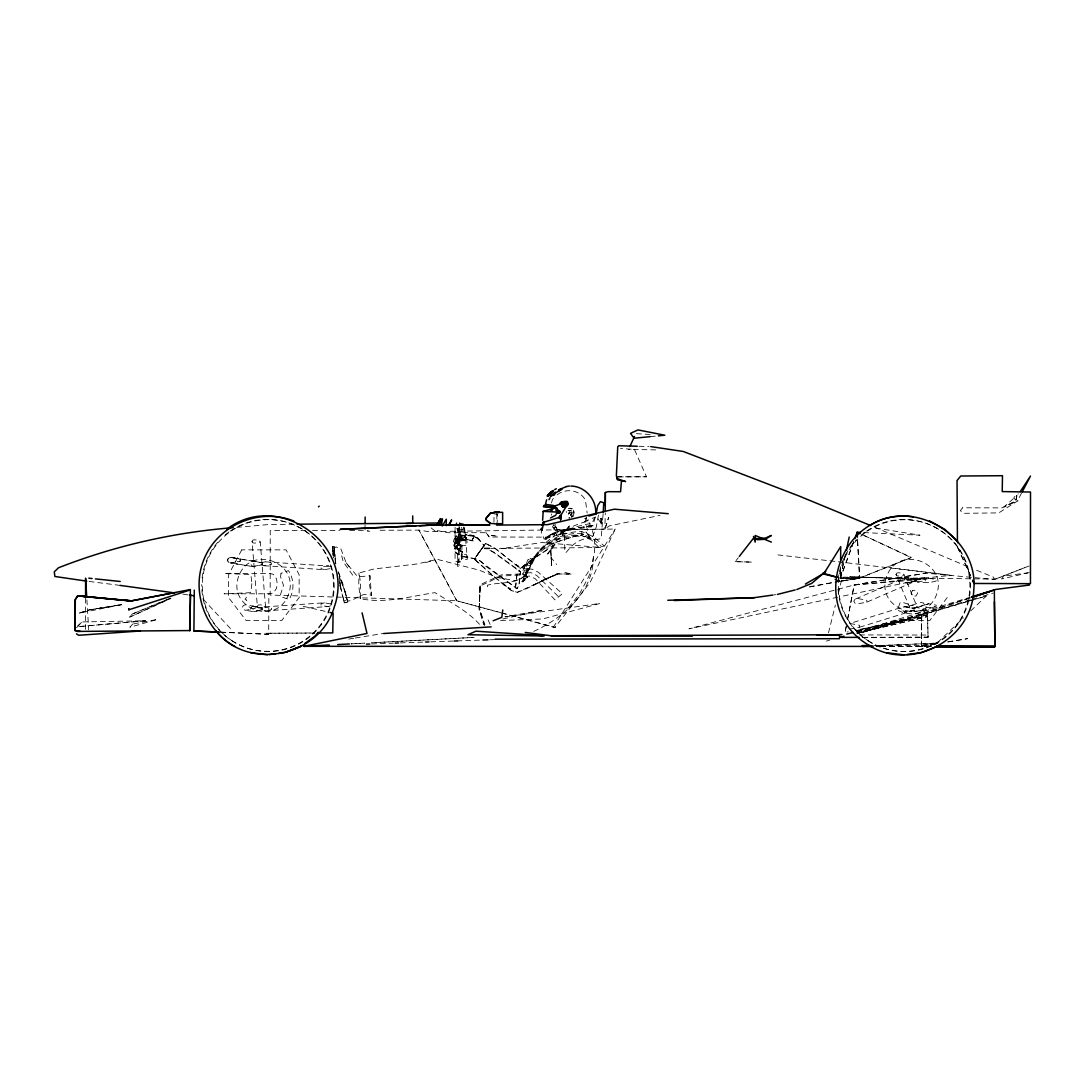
<?xml version="1.0" encoding="UTF-8"?>
<svg xmlns="http://www.w3.org/2000/svg" width="1085" height="1085" viewBox="0 0 1085 1085"><rect width="100%" height="100%" fill="white"/><g stroke="black" fill="none" stroke-linecap="round" stroke-linejoin="round"><path stroke-width="0.75" stroke-dasharray="5 3.75" d="M240.205 559.195L240.205 561.108L230.481 562.952L252.561 566.546L262.272 564.702L262.272 562.803L230.793 557.351L228.772 558.097L227.457 560.145L228.772 562.193M455.076 535.895L455.076 531.284M457.45 529.209L457.45 530.05L458.914 530.172M461.912 556.185L461.912 552.129M968.973 598.269L921.436 613.744L921.423 646.334L931.432 646.348M220.865 632.216L268.714 634.291L268.849 593.617M493.973 522.265L494.014 514.073L497.445 514.059L497.228 522.224M515.483 588.056L516.799 574.765L518.861 570.927L520.474 571.51L519.159 584.829L517.097 588.667L477.712 559.345L461.762 556.035L455.063 551.885L454.547 548.25L457.07 547.41L458.996 551.004L459.66 550.665M970.302 599.829L921.707 614.205L921.463 646.565L931.472 646.565M365.075 524.909L365.008 531.23L369.768 531.23M333.163 555.371L332.81 546.637L334.234 546.826L335.645 562.478M479.516 624.282C467.025 610.543 450.234 602.256 434.99 592.641C410.428 596.33 385.039 603.843 360.234 598.676L360.478 582.13L358.972 572.989L373.81 569.015L417.589 563.888L437.296 559.372L479.014 570.1L497.662 577.586L515.443 580.651C529.561 578.088 531.053 560.186 539.964 551.343C550.285 537.658 568.445 537.631 583.621 534.2C561.786 539.489 536.153 545.741 528.463 569.951C521.6 585.859 501.012 581.167 487.463 585.235L487.287 589.318M601.958 518.616L601.388 523.865L600.222 523.906L600.114 524.855L601.524 523.838L601.958 518.616C600.344 519.349 601.497 516.446 601.198 518.562M541.13 529.629L542.405 527.486L540.913 529.778L542.066 527.446L541.239 532.192L544.222 539.191L553.35 533.25L560.416 530.741M600.48 523.011L600.724 518.372L600.48 523.011L602.107 519.417L599.422 516.148M334.411 550.868L334.234 546.826L334.858 558.26M486.094 532.708L489.186 536.994L553.364 537.156L556.388 529.982L604.847 529.073L605.281 513.368M515.511 587.772L517.016 574.562L518.969 570.981L520.407 571.822L518.901 585.059L516.962 588.612L484.466 565.366C477.82 553.947 461.654 561.393 454.412 551.099L454.71 548.061L457.111 547.003L458.67 550.027L457.789 549.213L461.464 551.438L454.249 546.352L454.317 543.666L455.673 542.975L461.179 545.09L462.074 546.704M484.561 625.543L479.258 608.292L480.126 584.734L501.094 574.914L523.146 573.775L527.785 577.342L522.997 581.858L521.844 581.641L527.147 576.718M862.928 637.383L928.055 637.207L927.553 613.052L855.712 630.792M559.453 534.783L563.956 533.033L556.632 535.624L556.307 530.646L553.92 529.439L554.327 527.459C557.283 525.967 556.388 529.29 552.373 527.052L553.838 524.814M479.258 608.292L480.126 584.734L479.367 607.858L484.914 624.838M927.472 614.747L857.435 632.772L927.472 614.747L927.553 613.052M859.591 634.915L928.136 635.037L928.055 637.207L862.494 637.356M334.139 549.159L334.207 547.708L336.106 546.989L340.758 548.576L346.183 562.83L356.246 575.05L359.243 576.732L370.161 575.755L371.314 595.38C362.2 591.461 356.68 599.544 348.638 601.049L347.417 600.602L346.454 597.333L347.77 601.985L344.243 602.894L339.062 579.444M457.083 539.611L456.026 542.405L454.479 542.432L456.948 542.771L457.829 541.591L457.043 542.473C459.131 541.917 456.487 538.052 457.545 540.533L456.636 543.178L455.171 543.178L453.327 541.496L454.425 538.621L457.083 539.543L457.002 541.117L455.998 542.473L453.299 541.496L454.357 538.635L464.272 540.005M340.025 581.98L340.704 589.182L339.212 578.536M603.138 513.517L601.171 538.418C595.272 540.845 589.182 538.77 583.798 536.153L586.198 536.668L575.592 536.044L549.471 544.209L546.555 543.829L546.528 541.985C559.507 530.592 575.66 526.279 592.125 523.228L594.756 517.301C599.069 516.067 600.276 526.876 601.931 519.81M533.698 631.402C562.396 618.301 592.898 592.722 593.319 558.463C596.397 545.429 594.39 532.708 588.423 521.275C578.875 522.807 570.235 527.934 561.216 531.257L562.722 535.393L552.672 544.087M541.605 528.815C542.188 527.608 539.096 530.673 542.663 527.825C541.456 532.043 539.136 529.778 542.744 527.513M371.558 592.776L371.314 595.38L369.592 585.29L369.7 575.511M360.545 595.936L360.234 598.676L358.755 585.398L358.972 572.989M542.731 528.49L543.287 524.313M542.839 527.351L542.419 530.307L541.266 530.85M457.45 539.584L457.626 538.377M457.761 539.15L457.965 537.889M1016.862 495.642L1015.899 500.972L1004.005 506.912L1016.862 495.642L1015.899 500.904L1004.005 506.912M598.472 515.131L596.221 527.147L591.705 539.191M595.38 516.826L592.98 525.357L583.242 527.052M845.337 631.389L846.286 626.411M847.548 619.779L854.193 584.978L925.925 573.165L994.294 579.444L993.67 577.234L973.869 569.164M846.286 625.869L845.025 632.419L848.267 631.755M847.548 619.318L854.193 584.951L925.925 573.165M573.49 516.419L573.924 510.52L569.896 507.997M845.391 555.113L839.465 581.221L809.803 586.727M845.242 555.113L839.424 581.424L806.67 587.514M555.33 524.435L554.95 526.116L556.903 528.788L556.605 528.029M593.536 556.822L589.033 575.932L579.444 594.105L566.736 609.811M460.284 536.804L459.742 539.001L460.664 541.076L462.902 541.605L465.004 540.696L465.546 538.499L464.638 536.424L462.318 535.054L460.284 536.804L462.4 535.895L464.638 536.424M461.057 535.597L461.274 538.174L462.617 538.486L463.892 537.943L463.661 535.38M828.479 632.894L835.396 605.023M838.244 593.549L842.313 577.152L995.338 579.119L1029.448 565.841M553.811 525.479L554.15 524.814L553.323 525.683M586.551 517.152C581.452 523.621 595.475 538.797 584.652 538.892C562.857 544.534 565.054 569.666 564.593 533.277L562.654 533.332L566.194 533.305L564.593 533.277M541.401 528.693C544.087 527.107 540.018 528.612 541.008 529.711M551.451 502.952L552.509 499.48L555.764 495.628M459.47 527.513L458.901 529.344L459.782 531.053L462.007 531.447L464.122 530.66L464.705 528.843L463.824 527.134M605.308 528.164L608.671 517.355L604.847 529.073L609.363 525.886L660.06 515.375M553.648 528.761L555.629 527.351M853.705 541.768L840.522 578.129L859.293 578.291L839.465 581.221L834.948 579.024M853.637 541.768L840.183 578.129L859.645 578.346L839.424 581.424L834.853 579.281M592.912 525.384L591.311 526.795L572.365 529.697M551.763 513.951L551.18 515.226M571.442 517.111L572.351 511.808L570.941 510.533L568.12 510.425L573.097 511.347M542.134 528.368L542.405 527.486L541.117 529.277M455.632 543.097L456.161 541.957L457.517 542.012L456.622 543.002L457.341 542.242M529.005 568.96L528.273 568.621L524.706 576.298L525.425 576.637L526.591 574.128L524.787 572.46L526.835 568.079L528.639 569.747L526.835 568.079M529.046 563.332L531.989 562.545L529.046 563.332L530.307 560.633L533.196 558.083L533.915 558.422L532.654 561.121L531.935 560.782L531.04 562.695L531.772 563.034M526.591 574.128L525.52 572.717L527.554 568.337M529.656 563.82L530.918 561.121L533.25 559.846L532.559 559.44M531.04 562.695L534.2 555.927L534.919 556.266C545.104 540.561 563.142 531.406 581.75 531.528L593.834 536.98L604.25 546.013L598.811 547.342L591.678 540.194L581.94 535.542C561.908 533.088 542.541 543.219 532.803 560.823L532.07 560.484M523.702 580.339L524.218 575.511L523.418 575.389L524.516 578.576L523.797 578.237L522.265 581.519L522.997 581.858L523.702 580.339L522.97 580M534.919 556.266L525.547 576.393L522.482 574.969L530.226 558.368L533.277 559.792M524.638 566.926L525.723 564.607L527.039 565.217M525.086 575.484L526.225 574.914M525.859 573.816L526.347 574.67M528.192 568.811L532.382 569.218L538.323 572.256L562.328 593.753L554.95 599.856L535.136 578.644L529.439 576.04L525.425 576.637M532.654 561.121L533.237 559.901M456.093 542.527L456.649 541.334L457.775 541.673M380.103 530.253L418.986 530.117L428.426 531.609L615.236 529.032L590.213 582.333L554.855 627.55L456.758 600.764L270.179 595.055L270.233 530.633L305.726 530.511M564.878 572.405L571.076 574.101L557.31 573.802L517.423 592.369L511.903 590.769L503.779 584.937L474.294 559.182L485.51 543.531L495.045 548.413L519.593 567.618L515.701 564.688L521.125 567.591L556.293 543.165L547.64 553.974L553.309 545.646L550.773 550.909L551.709 565.597L550.773 550.909L551.709 565.57L551.072 557.636L556.646 564.539M453.666 544.941L454.33 546.243L454.357 543.585L456.351 542.731L458.304 544.643L455.673 546.881L457.694 544.806L457.043 543.504L463.458 547.003M571.876 517.165L572.622 515.741L571.876 517.03M1021.555 493.092L1018.571 498.761L1015.045 499.425L1013.905 497.364L1018.313 493.811M857.584 632.663L862.602 632.379L921.707 614.205M485.51 543.531L474.294 559.182M252.046 541.456L252.927 540.032L255.165 539.815L259.613 540.9L260.237 542.012L265.554 607.003L260.481 608.088L258.244 607.871L257.362 606.447L252.046 541.456L252.927 542.88L255.165 543.097L260.237 542.012M257.362 606.447L258.244 605.023L260.481 604.806L264.93 605.891L265.554 607.003M896.007 574.413L896.902 572.989L899.139 572.771L903.574 573.856L917.327 607.478L910.017 608.346L896.007 574.413L896.902 575.837L899.139 576.054L904.212 574.969M909.135 606.922L910.017 605.498L912.254 605.281L916.703 606.366L917.327 607.478M553.187 627.523L615.236 529.032M855.102 599.151L853.786 601.198L855.102 603.246L857.123 603.992L866.834 602.148L915.564 581.072L915.564 579.173L905.839 577.328L855.102 599.151L857.123 598.405L866.834 600.249L866.834 602.148M344.243 602.894L343.226 596.709M76.533 627.727L82.094 621.936L145.431 620.769L78.649 626.615L77.55 625.909L82.094 621.936M547.64 553.974L553.309 545.646M541.523 529.304L541.13 528.707L541.307 529.494M547.003 550.068L534.552 557.622L521.248 567.74L516.026 564.539L519.552 567.889L495.18 548.318L485.673 543.382L474.294 558.992L493.634 576.515L510.669 589.169L503.752 584.679M479.923 551.207L485.673 543.382M480.045 551.166L474.294 558.992M947.205 597.577L929.899 620.417L894.081 620.417M533.861 558.544C543.788 541.849 562.545 532.328 581.845 533.535L592.763 538.58L601.538 546.677M735.237 561.637L752.054 562.125L735.237 561.664L738.315 557.676M522.428 581.75L527.364 576.922M936.925 643.134L876.151 645.751L936.925 643.134L963.453 617.826M970.695 610.923L986.373 595.977L862.656 632.284L857.638 632.582M519.81 569.001L521.248 567.74M541.591 528.883L542.432 528.49M332.702 546.718L333.149 553.526L332.797 546.637L332.824 547.627M566.519 530.646L555.181 533.413L544.887 539.91C546.772 534.227 561.094 529.792 568.499 529.331M547.315 537.034L548.223 536.383M464 540.208L457.287 539.096L459.457 537.278L458.697 538.865L457.422 539.028L463.743 540.33L462.942 540.357L466.36 539.286M545.918 538.024L546.555 537.59L545.416 538.377M548.617 537.251L549.647 536.533M545.457 539.516L546.352 538.892M523.255 565.95L535.42 558.205M557.039 494.868C565.936 487.762 579.987 489.85 585.452 500.212L587.161 513.083M587.216 521.098L586.388 518.02L584.584 518.603L583.893 521.966L594.716 517.328M550.407 534.891L553.296 533.223M556.524 527.405L554.571 527.256L556.171 527.703L554.706 524.014M552.143 534.959L555.194 533.413M571.076 574.101L558.327 573.979L544.724 579.132L533.684 585.073L557.31 573.789L524.937 589.453L517.287 592.22L511.645 590.701L504.566 585.208M463.96 528.802L461.857 529.738L459.62 529.182L458.697 527.025L461.559 559.751L467.364 559.25L464.502 526.523M459.891 550.407L457.68 548.183L462.617 551.912L459.606 550.109M170.806 597.998L132.424 613.988L129.549 617.202L170.847 598.391L129.4 617.202L132.261 613.988L170.779 597.998M554.15 527.69L554.611 527.513M477.726 538.486L479.407 539.801L475.664 536.899L473.236 537.848L472.029 540.357L473.236 537.848L475.759 537.007L479.448 539.964L473.236 535.881L465.872 534.932L464.638 536.031L464.624 537.631L466.157 539.069L473.155 541.225L472.314 539.977L473.331 537.929L472.07 540.479L473.168 537.997L472.314 539.815L473.25 540.94L468.706 539.679L465.058 536.98L465.099 535.339L466.306 534.254L468.34 534.43L476.573 536.343L484.656 546.08L475.352 536.139L458.155 534.946L456.215 535.692L455.903 539.082L458.697 539.367L459.308 538.011L458.684 538.987L459.009 526.632M995.338 579.119L1027.902 566.424M544.697 579.146L558.327 573.979M262.272 562.803L230.481 557.351L228.46 558.097L227.145 560.145L228.46 562.193L230.793 562.952L252.561 566.546M265.269 561.772L261.051 562.803L253.849 560.945L251.828 561.705L250.513 563.752L251.828 565.8L253.849 566.546L262.272 564.702M253.849 606.095L251.828 606.841L250.513 608.888L251.828 610.936L253.849 611.696L262.272 609.851L262.272 607.939L255.178 606.569L255.178 608.468L245.468 610.312L243.447 609.567L242.131 607.519L243.447 605.471L245.468 604.725L262.272 607.939L252.561 606.095L261.051 607.939L264.048 606.922L324.442 602.799L331.969 604.169L331.969 605.389L328.592 606.515L269.419 610.624L264.048 610.869L261.051 609.851L253.849 611.696L245.468 610.312M915.564 579.173L907.128 577.328L905.107 578.074L903.805 580.122L905.107 582.17L907.128 582.916L915.564 581.072L905.839 582.916L915.564 581.072M925.261 604.793L914.058 608.414L905.622 606.569L903.602 607.315L902.286 609.363L903.602 611.411L905.622 612.171L914.058 610.326L914.058 608.414L928.665 603.762L936.179 605.132L936.179 606.352L928.665 607.722L925.261 606.691L925.261 604.793L928.665 603.762M466.157 539.381L462.644 540.601L455.89 538.608L455.537 537.061L457.978 535.027L473.046 535.895L475.664 536.899M425.917 562.627L431.871 560.592M914.343 581.072C921.246 583.201 929.275 583.093 936.179 581.004L936.179 579.783C929.275 577.952 921.246 576.922 914.343 579.173L905.839 577.328L907.128 577.328M917.042 607.397L912.838 608.414L904.334 606.569L849.908 623.455L859.618 625.299L859.618 627.211L849.908 629.056M268.198 610.624L271.575 609.499L271.575 608.278L264.048 606.922M919.971 611.099L923.349 609.987L923.349 608.753L915.821 607.397M912.838 610.326L914.058 610.326L904.334 612.171L912.838 610.326L915.821 611.343L924.569 609.987M79.219 613.106L88.943 609.919L121.764 604.67L79.259 613.106L89.418 609.919L121.249 604.67M970.505 597.849L921.382 613.825L921.504 646.416L931.513 646.457L876.165 646.416M921.192 611.099L936.179 606.352M859.618 627.211L914.058 610.326M826.444 641.099L829.659 640.109M857.055 631.755L969.881 597.333M857.489 633.409L921.436 613.744M324.442 602.799L321.051 603.816L321.051 605.728L328.592 606.515M928.665 578.413L925.261 579.431L925.261 581.343L928.665 582.36M862.602 632.379L986.373 595.977M971.916 599.354L976.785 597.916M983.254 596.004L992.978 593.129M856.54 632.935L903.439 620.403L856.377 630.087M344.026 601.036L345.789 600.588M346.183 602.392L344.42 602.84M592.247 525.574L572.419 528.693L581.668 527.296M856.526 631.714L903.439 620.403L856.377 630.588M857.448 633.152L927.499 616.578L928.055 637.275M857.001 633.152L927.499 616.578M1029.34 572.609L1001.509 578.983L1003.842 576.081L1027.739 572.826M502.735 618.979L543.612 610.014L505.013 616.782M857.367 630.941L927.634 615.737M837.864 597.17L688.961 628.825L854.193 584.951L920.582 579.593L839.519 596.818M560.389 530.755L572.432 528.68M560.538 531.691L562.491 531.311M230.793 562.952L240.504 561.108L240.504 559.195L230.481 557.351M568.201 508.567L572.256 508.702L569.815 508.214M937.888 643.554L921.423 646.334L876.083 646.334M947.761 641.886L967.589 638.645L947.842 641.981M921.504 646.416L937.969 643.649M121.764 604.67L88.943 609.919M566.492 530.646L572.392 529.697M839.424 581.424L859.795 578.088L911.169 557.636L861.653 534.39L911.414 557.432L859.428 578.034L839.465 581.221M348.705 639.079L353.683 638.265M355.337 638.007L383.493 633.437M570.439 529.019L572.446 528.693M587.216 526.401L588.328 526.225M936.545 643.215L921.884 645.439L873.669 645.453M459.674 527.229L459.674 528.883L457.965 529.141L456.541 528.897L456.473 527.229M921.64 645.344L936.409 643.188M588.382 526.225L590.389 525.927M505.122 616.877L600.059 603.423L542.703 618.965L499.751 620.525M772.411 595.122L775.734 594.661M650.254 436.631L658.351 435.844M854.193 584.978L951.274 575.348L888.723 567.496M569.706 517.898L568.798 517.979L570.073 517.911M236.638 527.391L266.774 524.706L293.696 524.231M145.037 620.769L78.649 626.615L77.754 625.909M527.147 572.948L530.918 572.636L536.736 575.457L558.639 596.804M261.051 564.702L264.048 565.733L271.575 564.363L271.575 563.142L268.198 562.016M264.048 565.733L324.442 569.693L331.969 568.323L331.969 567.102L328.592 565.977L264.048 561.772M527.785 577.342L523.58 574.765L501.378 576.054L480.18 585.941L479.041 609.133L483.707 624.851M917.327 582.102L924.854 580.733L924.854 579.512L917.327 578.142M351.174 643.853L364.655 643.134L351.201 643.853M472.49 637.465L371.395 642.781L474.267 637.424M455.076 527.242L455.076 561.46L460.46 561.935L461.912 560.809L461.912 528.042L460.46 526.374M371.572 643.934L393.462 643.161M400.297 642.917L423.855 642.103M430.718 641.832L481.252 640.082M489.688 639.784L496.442 639.54M506.342 548.495L501.785 548.617L541.89 542.514L601.104 547.532L490.406 548.427M314.894 633.057L266.191 633.26L314.447 632.975M618.314 476.885L646.47 476.79L634.44 449.393L620.566 448.525M312.494 530.497L339.537 530.402M349.682 530.362L368.276 530.294M616.646 476.803L646.47 476.79M457.45 529.06L458.914 529.06M458.914 531.311L460.677 531.311L460.677 535.895L458.914 535.895M458.914 532.192L460.677 532.192M458.914 534.796L460.677 534.796M458.914 537.17L460.677 537.17L460.677 539.001L458.914 539.001M457.545 539.286L455.578 539.286L455.578 548.807L458.914 548.861M457.45 542.771L458.914 542.771M458.914 545.226L460.677 545.226L460.677 547.057L458.914 547.057M457.45 559.548L458.914 559.548M457.45 560.47L458.914 560.47M252.561 560.945L253.849 560.945M457.45 561.501L458.914 561.501M457.45 562.03L458.914 562.03M905.622 606.569L904.334 606.569L914.058 608.414M261.051 609.851L262.272 609.851M264.048 610.869L265.269 610.869M915.821 611.343L917.042 611.343M655.72 449.882L628.595 449.407M638.97 446.288L649.061 446.545M920.568 579.485L849.826 576.623L920.582 579.593M220.513 632.148L268.714 634.291M863.769 532.586L919.985 535.203L871.987 527.459M650.159 434.515L635.783 433.62M328.592 565.977L321.051 566.763L321.051 568.662L324.442 569.693M601.022 518.603L601.782 518.657M777.918 554.91L829.401 560.782M829.957 560.823L836.684 561.582M838.352 561.772L951.274 575.348M556.781 527.446L556.022 527.229M120.096 585.398L88.4 581.357M182.89 594.132L187.8 594.851M303.203 606.298L328.375 612.089M521.41 567.509L525.045 568.404M456.758 600.764L418.986 530.117L456.758 600.764L500.429 612.564M502.043 612.998L555.425 627.415M521.573 567.509L525.086 568.526M524.787 572.46L525.52 572.717M967.779 566.682L873.656 526.795M460.542 545.497L461.844 546.908M533.766 556.849L534.498 557.188M532.762 559.019L533.481 559.358M529.466 560.009L528.151 559.385L521.79 573.029L523.58 574.765M527.269 564.715L530.321 566.139M527.663 569.951L528.381 570.29M527.446 570.425L528.164 570.764M525.398 574.806L526.116 575.145M489.945 550.407L493.865 552.251L520.474 571.51M491.41 550.868L520.407 571.822M459.782 545.09L454.479 542.432L463.688 546.799M459.403 550.339L462.454 552.102L457.558 549.403L453.937 545.47M457.409 539.788L455.89 538.608L458.874 539.069L459.05 535.936M431.138 527.934L437.011 532.545L437.363 530.633L448.146 532.708L486.392 532.708L489.186 536.994M203.193 599.245L230.752 628.866M352.72 575.199L343.28 561.827L340.785 552.387M346.183 562.83L349.763 567.536M957.472 547.057L971.319 577.369L957.472 547.057L957.458 543.68M338.398 572.161L346.468 596.465M573.517 510.14L574.168 513.232M488.087 619.874L490.623 625.665M338.317 571.781L343.565 585.751M566.194 511.537L566.546 512.391M347.186 599.951L347.417 600.602L347.037 598.866M344.108 588.83L339.293 576.813L343.945 588.165L346.766 598.567L345.355 593.115M345.071 591L347.77 601.985M339.849 585.385L342.901 597.225M335.102 559.657L335.848 563.847M335.726 563.305L334.275 552.645M333.434 558.056L332.864 551.872L333.081 554.543M463.824 527.202L464.502 535M332.986 550.488L333.475 555.995M334.397 550.597L334.858 555.968M459.552 527.12L459.674 528.883M86.895 599.842L88.712 629.842M581.75 531.528L581.94 535.542M496.835 513.978L496.835 523.607M459.28 530.375L459.28 531.894M459.009 536.451L459.009 537.97M459.009 540.357L459.009 553.513M457.314 539.286L457.314 548.807M455.795 539.286L455.795 548.807M85.593 598.188L85.593 629.842M230.251 531.053A65.954 65.954 0 0 1 322.448 548.63A65.954 65.954 0 0 1 303.705 640.598A65.954 65.954 0 0 1 211.995 620.701M211.127 619.304A65.954 65.954 0 0 1 201.729 584.544M202.149 577.912A65.954 65.954 0 0 1 202.895 573.002M203.587 569.788A65.954 65.954 0 0 1 219.021 540.832M225.015 535.068A65.954 65.954 0 0 1 228.908 532.003M866.495 531.135A65.954 65.954 0 0 1 964.05 558.355A65.954 65.954 0 0 1 919.782 649.454A65.954 65.954 0 0 1 838.095 589.575M838.23 579.634A65.954 65.954 0 0 1 839.139 573.083M839.465 571.47A65.954 65.954 0 0 1 856.404 539.706M861.259 535.149A65.954 65.954 0 0 1 865.152 532.084M840.577 568.187L840.522 578.129L859.428 578.034L857.476 538.811L859.795 578.088L840.183 578.129L840.522 568.187M464.638 535.854L465.723 535.108L464.638 535.854M557.5 530.701L557.487 531.474L556.89 528.938L557.5 530.701M251.856 583.621L250.974 592.057L250.065 592.708L224.066 593.793L269.229 593.793L273.312 593.034L276.539 588.328L277.204 583.621L276.539 578.929L273.312 574.223L269.229 573.463L224.066 573.463L250.065 574.548L250.974 575.186L251.856 583.621M569.394 511.374L568.486 514.209C570.249 513.449 568.703 509.557 569.394 511.374M571.171 513.585L570.683 515.402L571.171 513.585M281.029 573.314L280.54 576.772L283.497 585.385L280.54 594.471L281.029 596.777L289.125 599.476C294.564 590.715 294.116 579.159 288.447 570.615L281.029 573.314M542.608 529.548L542.419 530.307L542.622 529.548M238.632 576.325C226.846 608.59 276.811 626.777 288.515 594.485C300.301 562.22 250.337 544.033 238.632 576.325M886.703 576.325C874.903 608.59 924.881 626.777 936.572 594.485C948.371 562.22 898.407 544.033 886.703 576.325M461.844 554.652L461.274 556.469L462.156 558.178L466.496 557.798L467.079 555.968L466.197 554.272L461.844 554.652M900.116 602.758L897.349 609.946C906.165 615.005 917.449 615.249 926.21 609.933L923.579 602.962L920.121 602.446L911.495 605.322L902.422 602.284L900.116 602.758M457.951 545.104L455.578 547.003L457.599 544.941L456.975 543.612L457.951 545.104M241.724 549.864L228.582 574.738L228.582 597.577L246.024 620.417L281.842 620.417L299.148 597.577L299.148 574.738L286.101 549.864L241.724 549.864M912.675 590.321L911.034 593.169L912.675 596.018L915.971 596.018L917.612 593.169L915.971 590.321L912.675 590.321M569.666 512.88L569.042 513.829L569.991 512.527L571.646 512.92L569.666 512.88M571.185 510.438L568.12 510.425L571.185 510.438M569.286 526.062L565.827 530.768L557.948 534.932L564.946 531.243L569.286 526.062M246.485 597.238L245.074 599.178L246.783 600.439L246.485 597.238M962.531 507.794L960.306 510.696L963.982 513.313L998.783 512.88L1018.055 500.673L1001.848 507.889L962.531 507.794M132.709 624.065L129.834 627.266L157.556 619.386L132.709 624.065M466.089 534.525L465.126 536.641L464.99 535.285L466.089 534.525M460.298 548.59L455.51 548.59L460.298 548.59M466.618 537.59L458.535 538.296L459.186 545.864L467.282 545.158L466.618 537.59M456.866 547.301L455.808 547.342L456.866 547.301M458.914 528.802L457.45 528.802L457.45 566.261L458.914 566.261L458.914 528.802M493.526 535.637L491.369 535.488L496.998 536.098L493.526 535.637M460.732 545.552L459.891 545.321L460.732 545.552M461.301 551.6L457.327 548.576L461.301 551.6M588.382 535.014L585.968 531.976L590.335 538.648L588.382 535.014M868 640.598A65.954 65.954 0 0 0 970.302 589.806A65.954 65.954 0 0 0 875.161 526.605A65.954 65.954 0 0 0 868 640.598M231.742 640.53A65.954 65.954 0 0 0 334.058 589.738A65.954 65.954 0 0 0 238.917 526.523A65.954 65.954 0 0 0 231.742 640.53"/><path stroke-width="1.5" d="M839.519 637.397L839.397 634.833M547.464 495.926L553.133 490.596L547.464 495.926L553.133 490.596L547.464 495.926L553.214 490.745L547.545 495.818L549.566 495.004L550.61 496.157L551.519 495.696C553.187 493.783 549.878 497.513 550.081 494.991M119.838 599.734L131.651 600.832L190.363 589.562L190.065 630.561L77.767 631.416L75.055 630.48L75.326 599.625L77.618 595.841L86.081 596.614M605.281 511.713L605.335 492.509L607.993 491.668L620.552 491.736L621.529 480.18L625.584 481.55L617.758 479.706L616.904 478.539L619.996 479.638M840.631 559.901L840.712 546.637L824.925 571.89L825.712 571.32L811.743 583.377L796.81 589.521M74.933 630.48L75.204 599.625L77.74 595.841L131.651 600.832L172.61 593.007M128.789 609.797L128.789 608.699L128.844 609.797L189.17 590.267M219.184 632.135L193.917 630.968L194.296 590.145M365.089 523.336L365.157 517.03M595.665 513.476C596.736 499.507 585.018 486.189 570.859 486.053M446.179 525.683L446.288 519.2L442.3 526.008M560.62 517.559L560.579 520.135L561.203 515.551L559.548 518.237L560.457 517.721M190.594 594.499L189.644 630.711M561.705 503.481C562.993 499.968 568.12 502.613 565.014 505.298C562.166 506.898 561.759 502.138 564.837 503.277C567.346 504.471 562.993 506.844 563.156 504.62C567.319 502.653 561.447 507.509 564.39 503.589C565.014 503.779 564.498 504.851 562.789 504.633C563.929 507.251 564.444 500.999 564.566 505.149C561.677 506.288 563.468 502.219 564.308 503.616C562.003 507.373 567.224 504.349 565.339 502.03C573.07 503.86 555.072 503.657 564.729 504.756M605.335 492.509L605.254 505.135M558.517 510.899L557.337 512.269L559.467 512.88L560.036 511.957L559.06 510.927L557.609 511.089C558.544 514.29 557.921 513.056 557.487 511.374C558.192 510.737 556.103 513.313 559.114 512.988L558.192 513.219L559.806 512.445L559.06 510.927C555.344 508.553 563.264 514.778 557.27 512.296M544.033 506.546L543.354 506.464L556.334 507.699L543.165 511.374L542.636 520.244M559.277 512.757L559.955 512.337L558.626 513.246L559.86 511.537L559.168 510.818L557.609 511.089M566.75 504.511C563.685 512.432 558.694 500.049 563.278 503.901C564.892 510.696 563.63 496.699 563.861 506.966C560.864 503.711 565.19 503.915 565.217 502.002C558.029 501.473 569.164 508.797 565.678 502.26L564.593 503.196L564.173 501.69L563.658 503.223L564.77 503.983M559.684 511.55C556.795 508.879 558.124 514.846 557.487 511.374M603.233 511.984L603.748 502.762L600.425 501.609L597.686 505.746L596.072 514.344M564.553 503.915C565.76 505.447 561.677 503.223 563.074 505.081M456.473 525.221L456.487 523.173M562.817 504.24C563.413 503.725 565.434 503.196 563.223 505.23M543.761 522.495C542.039 523.58 543.029 522.956 542.663 525.75L542.731 523.73L542.337 525.696M542.717 523.757L543.829 522.156M543.449 522.251C541.266 528.219 544.955 520.949 542.961 523.051M543.07 523.743L543.816 522.238L543.056 522.414M557.921 510.845C559.046 510.031 560.809 512.323 559.046 513.11L559.955 512.337M552.916 490.827L548.128 495.967L551.573 491.885L550.285 493.01M568.106 504.905L568.228 503.847M566.465 503.02L564.417 503.196L564.566 501.745L566.221 502.694L565.475 503.806L564.959 501.853L565.583 502.179M561.46 503.806L562.491 504.091L562.356 506.397C565.231 509.652 568.825 502.26 565.285 503.589L566.79 503.765M502.775 609.96L501.799 617.338L493.146 620.769M563.02 503.413L564.146 503.508L561.759 503.033L561.528 504.701L562.274 502.382M543.097 525.086L542.988 525.805L542.826 524.692M542.568 524.163L543.151 524.747M542.717 522.55L559.684 517.233L567.279 504.661L565.231 501.419C558.856 504.728 551.994 508.458 543.965 505.42M563.929 503.426C561.176 502.409 560.66 505.827 563.183 506.871M560.05 516.392L560.213 515.361L558.802 517.748M543.015 522.807L543.707 522.753M563.454 506.912L563.454 506.912C565.339 500.727 560.24 505.637 564.851 505.407M565.461 503.928C568.988 504.05 563.006 503.847 566.004 506.424M441.31 525.438L442.49 518.833L439.357 524.448M564.227 505.488L563.861 506.966L564.77 504.132M547.83 495.818L549.213 494.651M564.824 501.894L563.346 501.785L563.196 503.304C562.572 500.483 564.024 502.491 564.675 503.25M846.436 550.19L849.216 537.034M563.969 503.44L563.101 504.376L564.851 504.593M559.575 510.967L559.629 512.459L558.178 513.096L559.751 512.649L558.789 513.232M563.576 506.993L563.115 505.081M552.319 491.586L551.587 492.237L552.618 491.166M561.881 503.114C562.925 500.768 562.613 504.064 561.949 504.593C561.759 507.685 562.437 502.721 561.745 505.502M545.66 503.426L546.65 499.778M564.593 503.196L564.959 501.853C563.264 505.542 562.586 499.358 563.658 503.223M543.192 523.418L544.222 522.685M566.573 505.325L566.614 504.023M548.942 494.407L547.776 495.628M854.858 538.608L857.15 532.274L860.459 532.437M438.638 524.38L440.849 518.684L437.689 524.231M542.568 525.248L542.948 524.353M566.519 505.773L564.797 506.939M449.204 525.384L451.645 519.878L448.485 525.045M629.897 446.545L634.481 436.495M563.522 503.494L563.169 503.725M558.083 510.723L558.938 510.628M564.39 507.02L564.77 505.352L566.397 505.691L565.556 504.159M562.898 504.701C562.572 502.355 566.601 506.437 562.925 503.82M498.368 512.703L498.883 511.713L490.298 513.219L486.039 518.142L486.053 520.054L490.23 523.404L498.842 524.069M1022.301 491.668L1030.479 476.084L1020.334 491.532M437.54 524.218L440.496 518.644L437.35 524.15M548.766 494.38L548.169 495.492L549.417 494.868M556.225 514.249L557.69 509.923L556.998 508.038L551.166 507.739M559.494 511.252L558.761 510.642M548.996 499.656L550.041 497.73M552.97 508.648L551.641 510.872L549.959 509.489M565.068 503.386L565.678 502.26M739.346 556.361L753.75 537.889L757.615 538.689L765.562 538.052L771.367 535.461L765.196 539.286L757.194 539.706L753.75 537.889M318.217 632.297L315.192 635.959L304.953 643.391M564.268 506.953L565.678 506.681L563.278 505.19M563.183 503.576L561.406 504.213L563.332 505.474L562.356 506.397C564.064 506.37 563.223 503.725 564.675 506.871L564.336 505.42M565.19 506.803L566.167 506.044L565.163 505.149L565.421 506.519L564.77 505.352M553.404 493.851L552.129 495.031L562.111 489.023L558.517 489.905L566.492 486.528M559.494 512.418L558.707 510.764M552.55 491.234L550.366 493.214M566.397 505.691L566.628 504.43L565.516 504.362L566.546 503.616M560.538 490.054C555.873 491.396 563.685 488.792 559.44 490.081L560.348 489.443M318.475 506.858L319.207 506.139M563.468 505.257L564.634 504.484M562.478 506.478L562.925 505.298M551.587 492.115L552.523 491.396M559.548 518.237L560.959 515.619M559.616 504.403C561.162 497.947 570.873 505.624 565.231 501.419L562.695 501.718L559.724 504.457M555.683 515.266L550.543 517.938M562.179 506.193L562.762 505.162L561.487 505.04L562.532 504.783M936.477 646.565L994.918 646.524L994.403 601.741M588.911 516.04L595.462 514.114M805.382 584.069L822.905 573.856L837.308 577.356M554.679 489.606L556.266 488.725M226.874 529.182C278.682 489.471 356.165 545.28 334.261 607.03C320.048 656.656 248.262 671.574 216.118 631.077M870.048 525.452C914.696 496.862 979.05 537.441 973.774 590.009C972.052 639.187 912.729 671.384 870.468 646.253M566.221 502.87L565.556 503.983M496.442 512.893L498.883 511.713M459.226 524.747L461.342 523.824L463.58 524.367M937.359 646.253L921.179 652.668L907.06 654.445M558.802 490.623L559.562 490.366L558.68 490.311M989.52 591.664L972.092 597.333L994.335 590.023L994.877 646.552L936.504 646.47L994.836 646.606M971.482 596.845L995.664 589.467L1029.448 585.032M777.389 594.431L795.197 589.928M846.815 634.06L853.298 632.501M840.604 637.004L843.886 636.23M566.478 486.528L569.422 486.053M872.801 646.416L303.99 646.321L367.001 633.437L362.092 612.876M490.298 513.219L495.94 512.201L490.515 513.219L486.27 518.142L486.283 520.054L490.447 523.404M772.411 595.122L754.17 597.672L674.409 600.534M269.243 654.567L275.522 653.78M278.655 653.387L284.935 652.587M561.813 505.786L563.115 505.393L563.061 506.803M650.254 436.631L634.074 438.231L630.507 433.363L637.966 429.918L664.82 435.207L658.351 435.844M566.695 505.393L565.244 505.203M563.875 501.785L565.217 502.002M233.289 527.676C173.397 532.355 114.427 545.904 58.468 567.78L54.25 571.876L54.915 576.488L86.759 581.14M558.626 513.246L559.412 512.676M140.48 630.982L78.757 635.267L76.452 633.857M383.67 633.518L491.166 626.872M77.767 631.416L80.154 631.267L75.055 630.48M312.439 646.023L303.99 646.334L310.73 645.982M303.99 646.321L329.284 644.992M337.706 644.558L349.506 643.934M419.244 525.723L442.816 524.638L340.12 529.358L415.88 525.872M406.007 523.553L412.734 523.336L412.707 515.904M871.092 645.968L862.656 646.334L872.72 646.334M862.724 646.416L871.16 646.05M366.459 644.124L369.836 644.002M395.157 643.107L398.534 642.985M425.537 642.049L428.914 641.913M454.235 641.032L457.612 640.909M482.933 640.014L488.006 639.838M495.126 639.173L839.492 638.685M426.934 525.113L489.85 525.14L486.134 525.248M667.804 600.263L754.306 597.699M817.249 635.254L841.919 634.549M553.336 506.329L554.923 506.329L553.486 506.356M297.059 524.177L436.997 523.024L437.567 524.028M318.149 633.016L332.756 632.88L333.109 613.174L329.948 612.455M496.469 525.086L547.694 524.652L614.327 509.19L668.238 513.68M496.835 512.378L502.64 512.337L502.613 523.743L496.835 523.607M692.433 636.149L550.909 635.756L525.248 632.447M550.909 635.756L839.492 634.766M840.644 637.383L859.144 637.37M862.168 645.561L870.468 645.548M913.19 516.785C838.786 506.871 805.029 610.787 871.052 646.484M936.518 646.443L994.918 646.524M486.433 525.248L448.173 524.882M484.507 548.4L489.552 548.413M974.099 583.459L972.716 580.407L974.099 583.459L1030.452 583.676L1030.506 492.034L1002.228 491.586L1002.486 475.705L960.727 476.017L957.038 480.56L957.445 542.08M544.182 636.013L467.988 634.725L475.908 631.185L542.622 635.579M637.288 446.247L618.803 445.759L617.745 446.667L616.375 475.65L617.758 479.706M650.742 446.6L683.211 451.455L798.831 495.913L870.536 525.506M193.917 630.968L218.845 632.08M543.165 511.374L556.252 512.039L555.71 507.183M543.802 506.519L552.672 507.292L553.445 505.434L545.104 504.349L546.528 504.62M77.618 595.841L131.651 601.036L77.808 595.841M88.821 578.183L92.117 578.536M95.426 578.875L120.218 581.479M886.648 652.668L903.913 654.852M120.096 585.398L174.699 592.925M250.404 652.587L267.67 654.77M189.427 595.095L194.351 595.814M565.488 504.593L566.818 505M293.804 521.031C260.793 507.78 220.418 523.757 205.431 556.022C190.119 588.124 203.546 629.436 234.794 646.416M822.905 573.165L837.308 577.234M771.367 542.107L755.201 535.475L755.174 542.12L753.478 536.424M566.031 505.963L565.407 504.81L566.451 505.244M860.161 533.671L857.15 532.274L857.394 537.183M561.65 504.376L562.464 504.335L561.582 503.413L562.545 503.86M929.479 520.881L944.723 529.263L957.404 541.171M564.417 501.84L564.146 503.182L563.346 501.785M563.21 502.084L563.427 503.25M562.233 502.843L562.789 503.508L562.6 502.124M565.312 505L566.275 505.624M565.312 506.871L564.553 505.407M561.867 505.583L562.586 504.796M562.057 506.112L563.305 506.953M567.482 501.948L566.614 501.243L568.025 502.857M616.646 476.803L616.877 478.485M86.705 596.519L85.593 578.183L85.593 596.519M459.755 523.323L459.701 525.018L459.701 523.323M561.976 503.942C564.932 511.171 567.821 498.327 561.976 503.942M555.344 492.359L554.489 494.977L552.618 495.506L553.838 492.793L555.344 492.359M567.265 504.647L566.614 506.275L567.157 503.63L567.265 504.647M301.115 646.185L286.413 652.004L301.115 646.185"/></g></svg>
